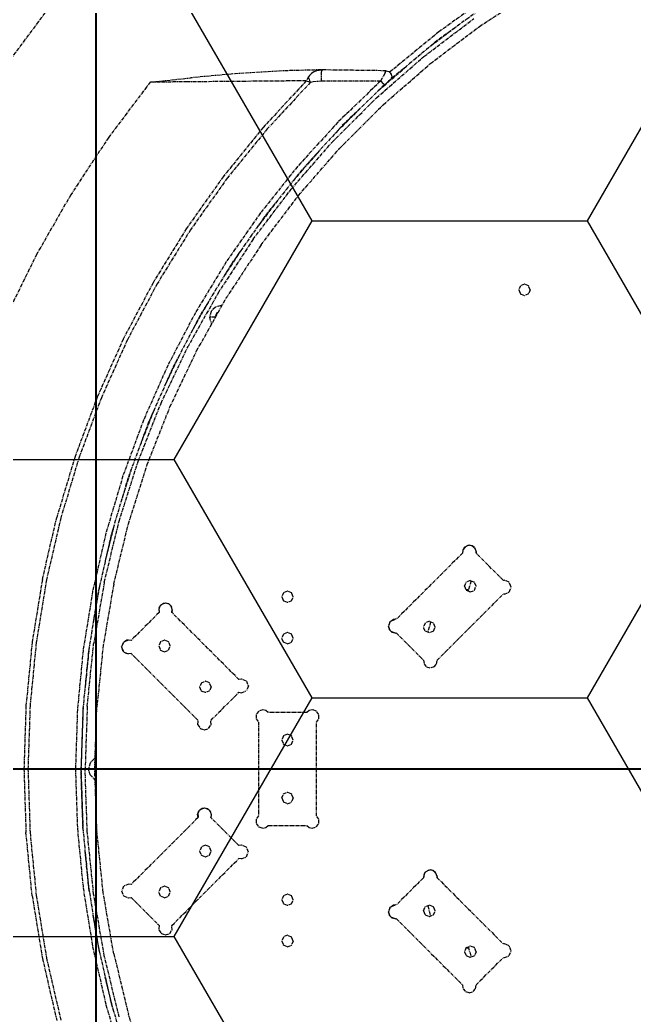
# Model space of a CAD drawing. Header units: inches. Extents: x 185496 to 352137, y 107182 to 179410.
# Drawn here: x 244744.5 to 244967.6, y 159466.1 to 159827.5 of the extents above; entities that cross this region are included whole.
import ezdxf

# ---------------------------------------------------------------- set-up
doc = ezdxf.new("R2010")
doc.units = ezdxf.units.IN
doc.header["$MEASUREMENT"] = 0
doc.linetypes.add('CENTER', pattern=[2, 1.25, -0.25, 0.25, -0.25])
doc.linetypes.add('CONTINOUS', pattern=[0])
for name, color, linetype in [('1轮廓实线层', 7, 'Continuous'), ('3中心线层', 1, 'CENTER'), ('5剖面线层', 2, 'Continuous')]:
    doc.layers.add(name, color=color, linetype=linetype)

# ---------------------------------------------------------------- blocks, each defined once
blk = doc.blocks.new('A$C7CA8012E')
at = {"layer": '3中心线层', "lineweight": -3}
for p, q in [((-631.84, 269.6), (-613, 281.96)), ((-627.7, 281.12), (-646.55, 267.68)), ((-629.26, 277.46), (-647.15, 264.48)), ((-804.56, 254.3), (-789.53, 274.52)), ((-652, 258.7), (-633.86, 272.46)), ((-646.55, 267.68), (-664.45, 252.98)), ((-640.55, 269.27), (-650.07, 262.05)), ((-649.8, 255.98), (-631.84, 269.6)), ((-647.15, 264.48), (-664.14, 250.34)), ((-669.17, 243.73), (-652, 258.7)), ((-703.37, 253.49), (-722.04, 252.29)), ((-689.41, 253.83), (-703.37, 253.49)), ((-691.97, 253.12), (-692.86, 252.51)), ((-691.97, 253.12), (-690.91, 253.57)), ((-690.91, 253.57), (-690.04, 253.76)), ((-689.41, 253.83), (-690.04, 253.76)), ((-690.04, 253.76), (-689.17, 253.83)), ((-689.41, 253.83), (-688.74, 253.83)), ((-689.41, 253.83), (-689.17, 253.83)), ((-689.17, 253.83), (-689.17, 253.29)), ((-688.74, 253.83), (-689.17, 253.83)), ((-689.16, 251.83), (-689.17, 253.29)), ((-665.66, 253.5), (-688.74, 253.83)), ((-668.3, 246.48), (-658.21, 255.27)), ((-666.78, 241.18), (-649.8, 255.98)), ((-666.02, 252.84), (-665.66, 253.5)), ((-665.66, 253.5), (-664.77, 253.24)), ((-664.45, 252.98), (-664.77, 253.24)), ((-664.45, 252.98), (-664.25, 252.72)), ((-751.39, 249.36), (-766.45, 229.39)), ((-751.39, 249.36), (-736.75, 250.93)), ((-737.84, 249.48), (-751.39, 249.36)), ((-720.78, 249.62), (-737.84, 249.48)), ((-722.04, 252.29), (-736.75, 250.93)), ((-694.73, 249.86), (-720.78, 249.62)), ((-694.73, 249.86), (-710.4, 232.91)), ((-693.95, 251.26), (-694.73, 249.86)), ((-694.73, 249.86), (-693.2, 249.31)), ((-693.59, 251.77), (-693.95, 251.26)), ((-693.77, 250.81), (-693.95, 251.26)), ((-693.59, 250.33), (-693.77, 250.81)), ((-693.59, 251.77), (-692.86, 252.51)), ((-693.39, 249.82), (-693.59, 250.33)), ((-693.2, 249.31), (-693.39, 249.82)), ((-693.2, 249.31), (-692.21, 249.58)), ((-692.21, 249.58), (-689.16, 249.83)), ((-689.16, 249.83), (-689.16, 251.83)), ((-689.16, 249.83), (-667.69, 249.85)), ((-667.69, 249.85), (-683.26, 234.82)), ((-667.69, 249.85), (-666.91, 251.25)), ((-666.74, 248.8), (-667.69, 249.85)), ((-666.19, 252.55), (-666.91, 251.25)), ((-666.02, 252.84), (-666.19, 252.55)), ((-664.85, 249.71), (-665.58, 249.06)), ((-664.41, 250.11), (-664.85, 249.71)), ((-664.16, 250.33), (-664.41, 250.11)), ((-664.25, 252.72), (-663.93, 252.16)), ((-664.25, 252.72), (-663.94, 252.31)), ((-664.14, 250.34), (-664.16, 250.33)), ((-664.02, 250.46), (-664.14, 250.34)), ((-663.87, 250.74), (-664.02, 250.46)), ((-663.94, 252.31), (-663.64, 251.31)), ((-663.64, 251.31), (-663.87, 250.74)), ((-693.2, 249.31), (-708.87, 232.42)), ((-666.34, 248.37), (-681.83, 233.42)), ((-666.34, 248.37), (-666.74, 248.8)), ((-666.34, 248.37), (-665.58, 249.06)), ((-685.27, 227.63), (-669.17, 243.73)), ((-675.29, 239.73), (-684.14, 230.88)), ((-682.71, 225.24), (-666.78, 241.18)), ((-710.4, 232.91), (-724.94, 214.99)), ((-708.87, 232.42), (-723.42, 214.55)), ((-683.26, 234.82), (-697.84, 218.81)), ((-681.83, 233.42), (-696.32, 217.52)), ((-766.45, 229.39), (-780.23, 208.51)), ((-700.24, 210.47), (-685.27, 227.63)), ((-697.52, 208.26), (-682.71, 225.24)), ((-690.82, 223.55), (-698.91, 214.27)), ((-697.84, 218.81), (-711.35, 201.91)), ((-696.32, 217.52), (-709.75, 200.71)), ((-724.94, 214.99), (-738.28, 196.16)), ((-723.42, 214.55), (-736.77, 195.77)), ((-714, 192.32), (-700.24, 210.47)), ((-780.23, 208.51), (-792.67, 186.8)), ((-705.18, 206.43), (-712.56, 196.7)), ((-711.14, 190.3), (-697.52, 208.26)), ((-711.35, 201.91), (-723.76, 184.17)), ((-709.75, 200.71), (-722.09, 183.08)), ((-738.28, 196.16), (-750.38, 176.5)), ((-736.77, 195.77), (-748.87, 176.16)), ((-714, 192.32), (-726.49, 173.28)), ((-718.35, 188.43), (-725.02, 178.26)), ((-711.14, 190.3), (-723.5, 171.46)), ((-792.67, 186.8), (-803.72, 164.35)), ((-723.76, 184.17), (-735, 165.67)), ((-722.09, 183.08), (-733.26, 164.69)), ((-750.38, 176.5), (-761.18, 156.1)), ((-748.87, 176.16), (-759.68, 155.81)), ((-616.97, 175.43), (-617.59, 173.95)), ((-617.59, 173.95), (-616.97, 172.46)), ((-615.49, 176.05), (-616.97, 175.43)), ((-614, 175.43), (-615.49, 176.05)), ((-613.39, 173.95), (-614, 175.43)), ((-613.39, 173.95), (-614, 172.46)), ((-726.49, 173.28), (-737.65, 153.43)), ((-734.54, 151.82), (-723.5, 171.46)), ((-616.97, 172.46), (-615.49, 171.85)), ((-614, 172.46), (-615.49, 171.85)), ((-730.27, 169.61), (-736.23, 159.01)), ((-727.74, 167.72), (-729.32, 166.15)), ((-725.59, 168.3), (-727.74, 167.72)), ((-725.32, 168.23), (-725.59, 168.3)), ((-735, 165.67), (-745.03, 146.49)), ((-733.26, 164.69), (-743.23, 145.62)), ((-729.32, 166.15), (-729.89, 164)), ((-729.89, 164), (-729.32, 161.85)), ((-727.89, 164), (-729.89, 164)), ((-727.22, 165.63), (-727.89, 164)), ((-727.89, 164), (-727.81, 163.79)), ((-726.64, 165.87), (-727.22, 165.63)), ((-729.32, 161.85), (-729.05, 161.58)), ((-761.18, 156.1), (-770.63, 135.04)), ((-759.68, 155.81), (-769.13, 134.8)), ((-747.43, 132.87), (-737.65, 153.43)), ((-744.22, 131.47), (-734.54, 151.82)), ((-740.91, 150.06), (-746.15, 139.04)), ((-745.03, 146.49), (-753.81, 126.7)), ((-743.23, 145.62), (-751.96, 125.95)), ((-770.63, 135.04), (-778.69, 113.41)), ((-769.13, 134.8), (-777.2, 113.21)), ((-755.78, 111.68), (-747.43, 132.87)), ((-752.48, 110.51), (-744.22, 131.47)), ((-753.81, 126.7), (-761.3, 106.4)), ((-750.23, 129.86), (-754.74, 118.41)), ((-751.96, 125.95), (-759.4, 105.76)), ((-778.69, 113.41), (-785.34, 91.31)), ((-777.2, 113.21), (-783.85, 91.15)), ((-762.67, 89.98), (-755.78, 111.68)), ((-758.18, 109.09), (-761.95, 97.2)), ((-759.3, 89.03), (-752.48, 110.51)), ((-761.3, 106.4), (-767.47, 85.65)), ((-759.4, 105.76), (-765.54, 85.14)), ((-790.53, 68.82), (-785.34, 91.31)), ((-783.85, 91.15), (-789.06, 68.7)), ((-768.06, 67.85), (-762.67, 89.98)), ((-764.73, 87.85), (-767.76, 75.42)), ((-764.63, 67.14), (-759.3, 89.03)), ((-767.47, 85.65), (-772.3, 64.55)), ((-765.54, 85.14), (-770.33, 64.16)), ((-637.83, 79.57), (-638, 78.38)), ((-637.08, 80.57), (-637.93, 79.44)), ((-637.42, 80.37), (-637.93, 79.44)), ((-636.02, 81.19), (-637.42, 80.37)), ((-636.36, 80.99), (-635.53, 81.23)), ((-635.53, 81.23), (-636.02, 81.19)), ((-634.38, 80.9), (-635.53, 81.23)), ((-634.49, 81.01), (-635.53, 81.23)), ((-633.5, 80.01), (-634.49, 81.01)), ((-633.64, 80.37), (-634.49, 81.01)), ((-633.64, 80.37), (-633.03, 78.88)), ((-638, 78.38), (-662.05, 54.34)), ((-637.93, 79.44), (-638, 78.38)), ((-633.18, 79.23), (-633.06, 78.38)), ((-633.06, 78.38), (-633.03, 78.88)), ((-623.16, 68.48), (-633.06, 78.38)), ((-790.53, 68.82), (-794.26, 46.04)), ((-789.06, 68.7), (-792.79, 45.96)), ((-769.86, 66.23), (-772.14, 53.03)), ((-768.06, 67.85), (-771.93, 45.41)), ((-764.63, 67.14), (-768.46, 44.93)), ((-637.28, 66.36), (-636.66, 67.85)), ((-637.28, 66.36), (-636.66, 64.88)), ((-635.18, 68.46), (-636.66, 67.85)), ((-634.81, 68.31), (-635.96, 64.58)), ((-635.18, 68.46), (-633.69, 67.85)), ((-633.08, 66.36), (-633.69, 67.85)), ((-633.69, 64.88), (-633.08, 66.36)), ((-622.8, 68.51), (-623.16, 68.48)), ((-621.03, 67.77), (-622.8, 68.51)), ((-620.3, 66.01), (-621.03, 67.77)), ((-621.03, 64.24), (-620.3, 66.01)), ((-772.3, 64.55), (-775.76, 43.18)), ((-770.33, 64.16), (-773.78, 42.92)), ((-703.02, 63.98), (-703.64, 62.5)), ((-703.64, 62.5), (-703.02, 61.02)), ((-701.54, 64.6), (-703.02, 63.98)), ((-700.05, 63.98), (-701.54, 64.6)), ((-699.44, 62.5), (-700.05, 63.98)), ((-700.05, 61.02), (-699.44, 62.5)), ((-647.2, 39.49), (-623.16, 63.53)), ((-635.83, 65), (-636.71, 65)), ((-636.66, 64.88), (-635.18, 64.26)), ((-635.18, 64.26), (-633.69, 64.88)), ((-622.8, 63.51), (-623.16, 63.53)), ((-622.8, 63.51), (-621.03, 64.24)), ((-747.9, 59.15), (-748.32, 58.02)), ((-748.32, 58.02), (-748.17, 56.82)), ((-748.24, 58.25), (-748.17, 56.82)), ((-748.09, 58.64), (-747.58, 59.39)), ((-746.61, 60.11), (-747.9, 59.15)), ((-745.84, 60.24), (-746.94, 59.87)), ((-745.84, 60.24), (-746.61, 60.11)), ((-744.49, 59.78), (-745.84, 60.24)), ((-744.67, 59.95), (-745.84, 60.24)), ((-743.77, 59.15), (-744.67, 59.95)), ((-744.18, 59.51), (-743.67, 58.76)), ((-743.34, 57.59), (-743.77, 59.15)), ((-743.51, 56.82), (-743.45, 57.99)), ((-701.54, 60.4), (-703.02, 61.02)), ((-700.05, 61.02), (-701.54, 60.4)), ((-748.17, 56.82), (-758.36, 46.63)), ((-743.51, 56.82), (-743.34, 57.59)), ((-719.17, 32.49), (-743.51, 56.82)), ((-663.03, 54.28), (-664.38, 53.39)), ((-663.76, 53.8), (-662.4, 54.36)), ((-662.4, 54.36), (-663.03, 54.28)), ((-662.05, 54.34), (-662.4, 54.36)), ((-664.23, 53.49), (-664.9, 51.86)), ((-664.38, 53.39), (-664.9, 51.86)), ((-664.9, 51.86), (-664.57, 50.61)), ((-664.25, 50.3), (-664.9, 51.86)), ((-664.57, 50.61), (-663.65, 49.7)), ((-651.51, 53), (-652.13, 51.51)), ((-651.51, 50.03), (-652.13, 51.51)), ((-650.03, 53.61), (-651.51, 53)), ((-649.59, 53.43), (-650.58, 49.64)), ((-648.54, 53), (-650.03, 53.61)), ((-647.93, 51.51), (-648.54, 53)), ((-648.54, 50.03), (-647.93, 51.51)), ((-703.02, 48.98), (-703.64, 47.5)), ((-703.02, 46.02), (-703.64, 47.5)), ((-701.54, 49.6), (-703.02, 48.98)), ((-700.05, 48.98), (-701.54, 49.6)), ((-699.44, 47.5), (-700.05, 48.98)), ((-700.05, 46.02), (-699.44, 47.5)), ((-663.96, 50.01), (-662.4, 49.36)), ((-663.65, 49.7), (-662.4, 49.36)), ((-662.4, 49.36), (-662.05, 49.39)), ((-662.05, 49.39), (-652.15, 39.49)), ((-650.03, 49.41), (-651.51, 50.03)), ((-648.54, 50.03), (-650.03, 49.41)), ((-794.26, 46.04), (-796.51, 23.07)), ((-792.79, 45.96), (-795.03, 23.03)), ((-773.55, 44.31), (-775.07, 29.54)), ((-774.26, 22.76), (-771.93, 45.41)), ((-768.46, 44.93), (-770.77, 22.52)), ((-761.1, 45.93), (-761.77, 44.3)), ((-761.25, 45.83), (-761.77, 44.3)), ((-761.77, 44.3), (-761.44, 43.05)), ((-761.13, 42.74), (-761.77, 44.3)), ((-759.91, 46.72), (-761.25, 45.83)), ((-760.64, 46.24), (-759.27, 46.8)), ((-759.27, 46.8), (-759.91, 46.72)), ((-758.36, 46.63), (-759.27, 46.8)), ((-747.68, 46.14), (-748.29, 44.66)), ((-748.29, 44.66), (-747.68, 43.17)), ((-746.19, 46.76), (-747.68, 46.14)), ((-744.71, 46.14), (-746.19, 46.76)), ((-744.09, 44.66), (-744.71, 46.14)), ((-744.71, 43.17), (-744.09, 44.66)), ((-701.54, 45.4), (-703.02, 46.02)), ((-701.54, 45.4), (-700.05, 46.02)), ((-775.76, 43.18), (-777.84, 21.63)), ((-773.78, 42.92), (-775.85, 21.51)), ((-761.44, 43.05), (-760.52, 42.14)), ((-760.84, 42.45), (-759.27, 41.8)), ((-760.52, 42.14), (-759.27, 41.8)), ((-758.36, 41.97), (-759.27, 41.8)), ((-734.02, 17.64), (-758.36, 41.97)), ((-747.68, 43.17), (-746.19, 42.56)), ((-746.19, 42.56), (-744.71, 43.17)), ((-652.15, 39.49), (-651.95, 38.1)), ((-651.95, 38.1), (-651.02, 37.03)), ((-651.02, 37.03), (-649.67, 36.64)), ((-648.32, 37.03), (-649.67, 36.64)), ((-648.32, 37.03), (-647.4, 38.1)), ((-647.4, 38.1), (-647.2, 39.49)), ((-718.26, 32.66), (-719.17, 32.49)), ((-716.49, 31.93), (-718.26, 32.66)), ((-732.83, 31.29), (-733.44, 29.81)), ((-733.44, 29.81), (-732.83, 28.32)), ((-732.83, 31.29), (-731.34, 31.91)), ((-729.86, 31.29), (-731.34, 31.91)), ((-729.24, 29.81), (-729.86, 31.29)), ((-729.24, 29.81), (-729.86, 28.32)), ((-716.49, 31.93), (-715.76, 30.16)), ((-715.76, 30.16), (-716.49, 28.39)), ((-731.34, 27.71), (-732.83, 28.32)), ((-729.86, 28.32), (-731.34, 27.71)), ((-729.37, 17.64), (-719.17, 27.83)), ((-719.17, 27.83), (-718.26, 27.66)), ((-718.26, 27.66), (-716.49, 28.39)), ((-796.51, 23.07), (-797.25, 0)), ((-795.03, 23.03), (-795.78, 0)), ((-775.78, 22.2), (-776.54, 0)), ((-774.26, 22.76), (-775.04, 0)), ((-771.54, 0), (-770.77, 22.52)), ((-777.84, 21.63), (-778.54, 0)), ((-775.85, 21.51), (-776.54, 0)), ((-712.91, 19.79), (-712.92, 18.25)), ((-712.92, 18.25), (-712.04, 17)), ((-712, 21.03), (-712.91, 19.79)), ((-710.54, 21.5), (-712, 21.03)), ((-709.42, 21.24), (-710.54, 21.5)), ((-708.54, 20.5), (-709.42, 21.24)), ((-694.54, 20.5), (-708.54, 20.5)), ((-693.65, 21.24), (-694.54, 20.5)), ((-692.54, 21.5), (-693.65, 21.24)), ((-691.08, 21.03), (-692.54, 21.5)), ((-690.17, 19.79), (-691.08, 21.03)), ((-691.04, 17), (-690.15, 18.25)), ((-690.15, 18.25), (-690.17, 19.79)), ((-734.1, 16.05), (-734.02, 17.64)), ((-734.1, 16.05), (-733.21, 14.73)), ((-733.21, 14.73), (-731.7, 14.22)), ((-731.7, 14.22), (-730.19, 14.73)), ((-730.19, 14.73), (-729.29, 16.05)), ((-729.29, 16.05), (-729.37, 17.64)), ((-712.04, 17), (-712.04, -17)), ((-691.04, -17), (-691.04, 17)), ((-703.02, 11.98), (-703.64, 10.5)), ((-701.54, 12.6), (-703.02, 11.98)), ((-700.05, 11.98), (-701.54, 12.6)), ((-699.44, 10.5), (-700.05, 11.98)), ((-703.64, 10.5), (-703.02, 9.02)), ((-703.02, 9.02), (-701.54, 8.4)), ((-701.54, 8.4), (-700.05, 9.02)), ((-700.05, 9.02), (-699.44, 10.5)), ((-771.69, 3.72), (-773.26, 2.15)), ((-771.41, 3.8), (-771.69, 3.72)), ((-802.87, 0), (-797.25, 0)), ((-795.78, 0), (-797.25, 0)), ((-797.25, 0), (-796.51, -23.07)), ((-795.78, 0), (-795.03, -23.03)), ((-777.12, 0), (-778.54, 0)), ((-778.54, 0), (-777.84, -21.63)), ((-776.54, 0), (-777.12, 0)), ((-776.54, 0), (-775.85, -21.51)), ((-775.78, -22.2), (-776.54, 0)), ((-774.26, -22.76), (-775.04, 0)), ((-773.26, 2.15), (-773.84, 0)), ((-773.26, -2.15), (-773.84, 0)), ((-770.77, -22.52), (-771.54, 0)), ((-773.26, -2.15), (-771.69, -3.72)), ((-771.69, -3.72), (-771.41, -3.8)), ((-703.64, -10.5), (-703.02, -9.02)), ((-703.64, -10.5), (-703.02, -11.98)), ((-703.02, -9.02), (-701.54, -8.4)), ((-701.54, -8.4), (-700.05, -9.02)), ((-699.44, -10.5), (-700.05, -9.02)), ((-699.44, -10.5), (-700.05, -11.98)), ((-732.47, -14.35), (-733.76, -15.32)), ((-731.7, -14.22), (-732.8, -14.6)), ((-731.7, -14.22), (-732.47, -14.35)), ((-730.34, -14.68), (-731.7, -14.22)), ((-730.53, -14.51), (-731.7, -14.22)), ((-703.02, -11.98), (-701.54, -12.6)), ((-701.54, -12.6), (-700.05, -11.98)), ((-734.02, -17.64), (-758.36, -41.97)), ((-733.76, -15.32), (-734.18, -16.44)), ((-734.02, -17.64), (-734.18, -16.44)), ((-734.09, -16.21), (-734.02, -17.64)), ((-733.95, -15.82), (-733.44, -15.07)), ((-729.63, -15.32), (-730.53, -14.51)), ((-730.03, -14.96), (-729.52, -15.7)), ((-729.63, -15.32), (-729.2, -16.87)), ((-729.31, -16.47), (-729.37, -17.64)), ((-729.37, -17.64), (-729.2, -16.87)), ((-719.17, -27.83), (-729.37, -17.64)), ((-712.04, -17), (-712.92, -18.25)), ((-690.15, -18.25), (-691.04, -17)), ((-777.84, -21.63), (-775.76, -43.18)), ((-775.85, -21.51), (-773.78, -42.92)), ((-712.92, -18.25), (-712.91, -19.79)), ((-712.91, -19.79), (-712, -21.03)), ((-712, -21.03), (-710.54, -21.5)), ((-710.54, -21.5), (-709.42, -21.24)), ((-709.42, -21.24), (-708.54, -20.5)), ((-708.54, -20.5), (-694.54, -20.5)), ((-694.54, -20.5), (-693.65, -21.24)), ((-693.65, -21.24), (-692.54, -21.5)), ((-692.54, -21.5), (-691.08, -21.03)), ((-691.08, -21.03), (-690.17, -19.79)), ((-690.17, -19.79), (-690.15, -18.25)), ((-794.26, -46.04), (-796.51, -23.07)), ((-795.03, -23.03), (-792.79, -45.96)), ((-771.93, -45.41), (-774.26, -22.76)), ((-768.46, -44.93), (-770.77, -22.52)), ((-732.83, -28.32), (-733.44, -29.81)), ((-731.34, -27.71), (-732.83, -28.32)), ((-729.86, -28.32), (-731.34, -27.71)), ((-729.24, -29.81), (-729.86, -28.32)), ((-718.26, -27.66), (-719.17, -27.83)), ((-716.49, -28.39), (-718.26, -27.66)), ((-715.76, -30.16), (-716.49, -28.39)), ((-773.55, -44.31), (-775.07, -29.54)), ((-743.51, -56.82), (-719.17, -32.49)), ((-733.44, -29.81), (-732.83, -31.29)), ((-732.83, -31.29), (-731.34, -31.91)), ((-731.34, -31.91), (-729.86, -31.29)), ((-729.86, -31.29), (-729.24, -29.81)), ((-718.26, -32.66), (-719.17, -32.49)), ((-718.26, -32.66), (-716.49, -31.93)), ((-716.49, -31.93), (-715.76, -30.16)), ((-652.15, -39.49), (-662.05, -49.39)), ((-651.97, -38.24), (-652.15, -39.49)), ((-652.07, -38.43), (-652.15, -39.49)), ((-651.56, -37.5), (-652.07, -38.43)), ((-651.79, -37.92), (-651.29, -37.34)), ((-650.17, -36.69), (-651.56, -37.5)), ((-649.67, -36.64), (-650.5, -36.88)), ((-650.17, -36.69), (-649.67, -36.64)), ((-648.46, -36.99), (-649.67, -36.64)), ((-648.63, -36.86), (-649.67, -36.64)), ((-648.63, -36.86), (-647.78, -37.5)), ((-647.67, -37.79), (-648.16, -37.21)), ((-647.18, -38.99), (-647.78, -37.5)), ((-647.32, -38.64), (-647.2, -39.49)), ((-647.2, -39.49), (-647.18, -38.99)), ((-647.2, -39.49), (-623.16, -63.53)), ((-775.76, -43.18), (-772.3, -64.55)), ((-773.78, -42.92), (-770.33, -64.16)), ((-761.04, -42.53), (-761.77, -44.3)), ((-759.27, -41.8), (-761.04, -42.53)), ((-758.36, -41.97), (-759.27, -41.8)), ((-747.68, -43.17), (-748.29, -44.66)), ((-746.19, -42.56), (-747.68, -43.17)), ((-744.71, -43.17), (-746.19, -42.56)), ((-744.09, -44.66), (-744.71, -43.17)), ((-794.26, -46.04), (-790.53, -68.82)), ((-792.79, -45.96), (-789.06, -68.7)), ((-768.06, -67.85), (-771.93, -45.41)), ((-764.63, -67.14), (-768.46, -44.93)), ((-761.77, -44.3), (-761.04, -46.07)), ((-761.04, -46.07), (-759.27, -46.8)), ((-759.27, -46.8), (-758.36, -46.63)), ((-758.36, -46.63), (-748.17, -56.82)), ((-747.68, -46.14), (-748.29, -44.66)), ((-746.19, -46.76), (-747.68, -46.14)), ((-746.19, -46.76), (-744.71, -46.14)), ((-744.71, -46.14), (-744.09, -44.66)), ((-703.02, -46.02), (-703.64, -47.5)), ((-701.54, -45.4), (-703.02, -46.02)), ((-700.05, -46.02), (-701.54, -45.4)), ((-699.44, -47.5), (-700.05, -46.02)), ((-703.64, -47.5), (-703.02, -48.98)), ((-701.54, -49.6), (-703.02, -48.98)), ((-700.05, -48.98), (-701.54, -49.6)), ((-700.05, -48.98), (-699.44, -47.5)), ((-664.23, -50.24), (-664.9, -51.86)), ((-664.38, -50.34), (-664.9, -51.86)), ((-663.03, -49.45), (-664.38, -50.34)), ((-663.76, -49.93), (-662.4, -49.36)), ((-662.4, -49.36), (-663.03, -49.45)), ((-662.05, -49.39), (-662.4, -49.36)), ((-652.13, -51.51), (-651.51, -50.03)), ((-650.03, -49.41), (-651.51, -50.03)), ((-650.58, -49.64), (-649.59, -53.43)), ((-648.54, -50.03), (-650.03, -49.41)), ((-647.93, -51.51), (-648.54, -50.03)), ((-769.86, -66.23), (-772.14, -53.03)), ((-664.9, -51.86), (-664.57, -53.11)), ((-664.25, -53.43), (-664.9, -51.86)), ((-664.57, -53.11), (-663.65, -54.03)), ((-663.96, -53.72), (-662.4, -54.36)), ((-663.65, -54.03), (-662.4, -54.36)), ((-652.13, -51.51), (-651.51, -53)), ((-651.51, -53), (-650.03, -53.61)), ((-650.03, -53.61), (-648.54, -53)), ((-648.54, -53), (-647.93, -51.51)), ((-748.17, -56.82), (-748.25, -58.41)), ((-743.43, -58.41), (-743.51, -56.82)), ((-662.4, -54.36), (-662.05, -54.34)), ((-662.05, -54.34), (-638, -78.38)), ((-748.25, -58.41), (-747.35, -59.73)), ((-747.35, -59.73), (-745.84, -60.24)), ((-745.84, -60.24), (-744.33, -59.73)), ((-744.33, -59.73), (-743.43, -58.41)), ((-703.02, -61.02), (-703.64, -62.5)), ((-701.54, -60.4), (-703.02, -61.02)), ((-700.05, -61.02), (-701.54, -60.4)), ((-699.44, -62.5), (-700.05, -61.02)), ((-772.3, -64.55), (-767.47, -85.65)), ((-770.33, -64.16), (-765.54, -85.14)), ((-703.64, -62.5), (-703.02, -63.98)), ((-701.54, -64.6), (-703.02, -63.98)), ((-701.54, -64.6), (-700.05, -63.98)), ((-699.44, -62.5), (-700.05, -63.98)), ((-636.66, -64.88), (-637.28, -66.36)), ((-636.71, -65), (-635.83, -65)), ((-636.66, -64.88), (-635.18, -64.26)), ((-635.96, -64.58), (-634.81, -68.31)), ((-633.69, -64.88), (-635.18, -64.26)), ((-633.08, -66.36), (-633.69, -64.88)), ((-622.8, -63.51), (-623.16, -63.53)), ((-621.03, -64.24), (-622.8, -63.51)), ((-620.3, -66.01), (-621.03, -64.24)), ((-762.67, -89.98), (-768.06, -67.85)), ((-764.63, -67.14), (-759.3, -89.03)), ((-637.28, -66.36), (-636.66, -67.85)), ((-635.18, -68.46), (-636.66, -67.85)), ((-633.69, -67.85), (-635.18, -68.46)), ((-633.08, -66.36), (-633.69, -67.85)), ((-633.06, -78.38), (-623.16, -68.48)), ((-623.16, -68.48), (-622.8, -68.51)), ((-622.8, -68.51), (-621.03, -67.77)), ((-621.03, -67.77), (-620.3, -66.01)), ((-790.53, -68.82), (-785.34, -91.31)), ((-789.06, -68.7), (-783.85, -91.15)), ((-764.73, -87.85), (-767.76, -75.42)), ((-638, -78.38), (-637.8, -79.77)), ((-633.26, -79.77), (-633.06, -78.38)), ((-637.8, -79.77), (-636.88, -80.84)), ((-636.88, -80.84), (-635.53, -81.23)), ((-635.53, -81.23), (-634.18, -80.84)), ((-634.18, -80.84), (-633.26, -79.77)), ((-767.47, -85.65), (-761.3, -106.4)), ((-765.54, -85.14), (-759.4, -105.76)), ((-752.48, -110.51), (-759.3, -89.03))]:
    blk.add_line(p, q, dxfattribs=at)
blk = doc.blocks.new('A$C116838D2')
at = {"layer": '5剖面线层', "linetype": 'CONTINOUS', "lineweight": -2}
h = blk.add_hatch(dxfattribs=at)
h.set_pattern_fill('HONEY', color=4, scale=800)
h.set_pattern_definition([(0, (-542349.5, -353625.5), (150, 86.60254), [100, -200]), (120, (-542349.5, -353625.5), (-150, 86.60254), [100, -200]), (60, (-542349.5, -353625.5), (3e-14, 173.205081), [-200, 100])])
h.paths.add_polyline_path([(-948, 285), (-1131.5, 285), (-1131.5, 0), (-948, 0)])
h.paths.add_polyline_path([(-675, 285), (-948, 285), (-948, 0), (-675, 0)])
h.paths.add_polyline_path([(-675, 285), (-675, 0), (-387.5, 0), (-387.5, 285)])
h.paths.add_polyline_path([(-60.5, 0), (-60.5, 285), (-387.5, 285), (-387.5, 0)])
h.paths.add_polyline_path([(-60.5, -285), (-60.5, 0), (-387.5, 0), (-387.5, -285)])
h.paths.add_polyline_path([(-675, -285), (-387.5, -285), (-387.5, 0), (-675, 0)])
h.paths.add_polyline_path([(-948, -285), (-675, -285), (-675, 0), (-948, 0)])
h.paths.add_polyline_path([(-1131.5, -285), (-948, -285), (-948, 0), (-1131.5, 0)])
at = {"layer": '1轮廓实线层', "color": 0, "linetype": 'CONTINOUS', "lineweight": 40}
for p, q in [((-948, 523.5), (-948, -523.5)), ((-1350, 0), (0, 0))]:
    blk.add_line(p, q, dxfattribs=at)

msp = doc.modelspace()

# ---------------------------------------------------------------- linework, layer by layer
at = {"color": 5, "ltscale": 100}
msp.add_line((245720.11, 159555.48, 651190.09), (241239.9, 159555.48, 651190.09), dxfattribs=at)

# ---------------------------------------------------------------- block references
at = {"layer": '1轮廓实线层', "color": 0, "linetype": 'CONTINOUS', "lineweight": -2}
msp.add_blockref('A$C116838D2', (245720.11, 159555.48, 651190.09), dxfattribs=at)
at = {"layer": '1轮廓实线层', "color": 1, "linetype": 'CONTINOUS'}
msp.add_blockref('A$C7CA8012E', (245543.25, 159555.48, 651190.09), dxfattribs=at)

doc.saveas('drawing.dxf')
